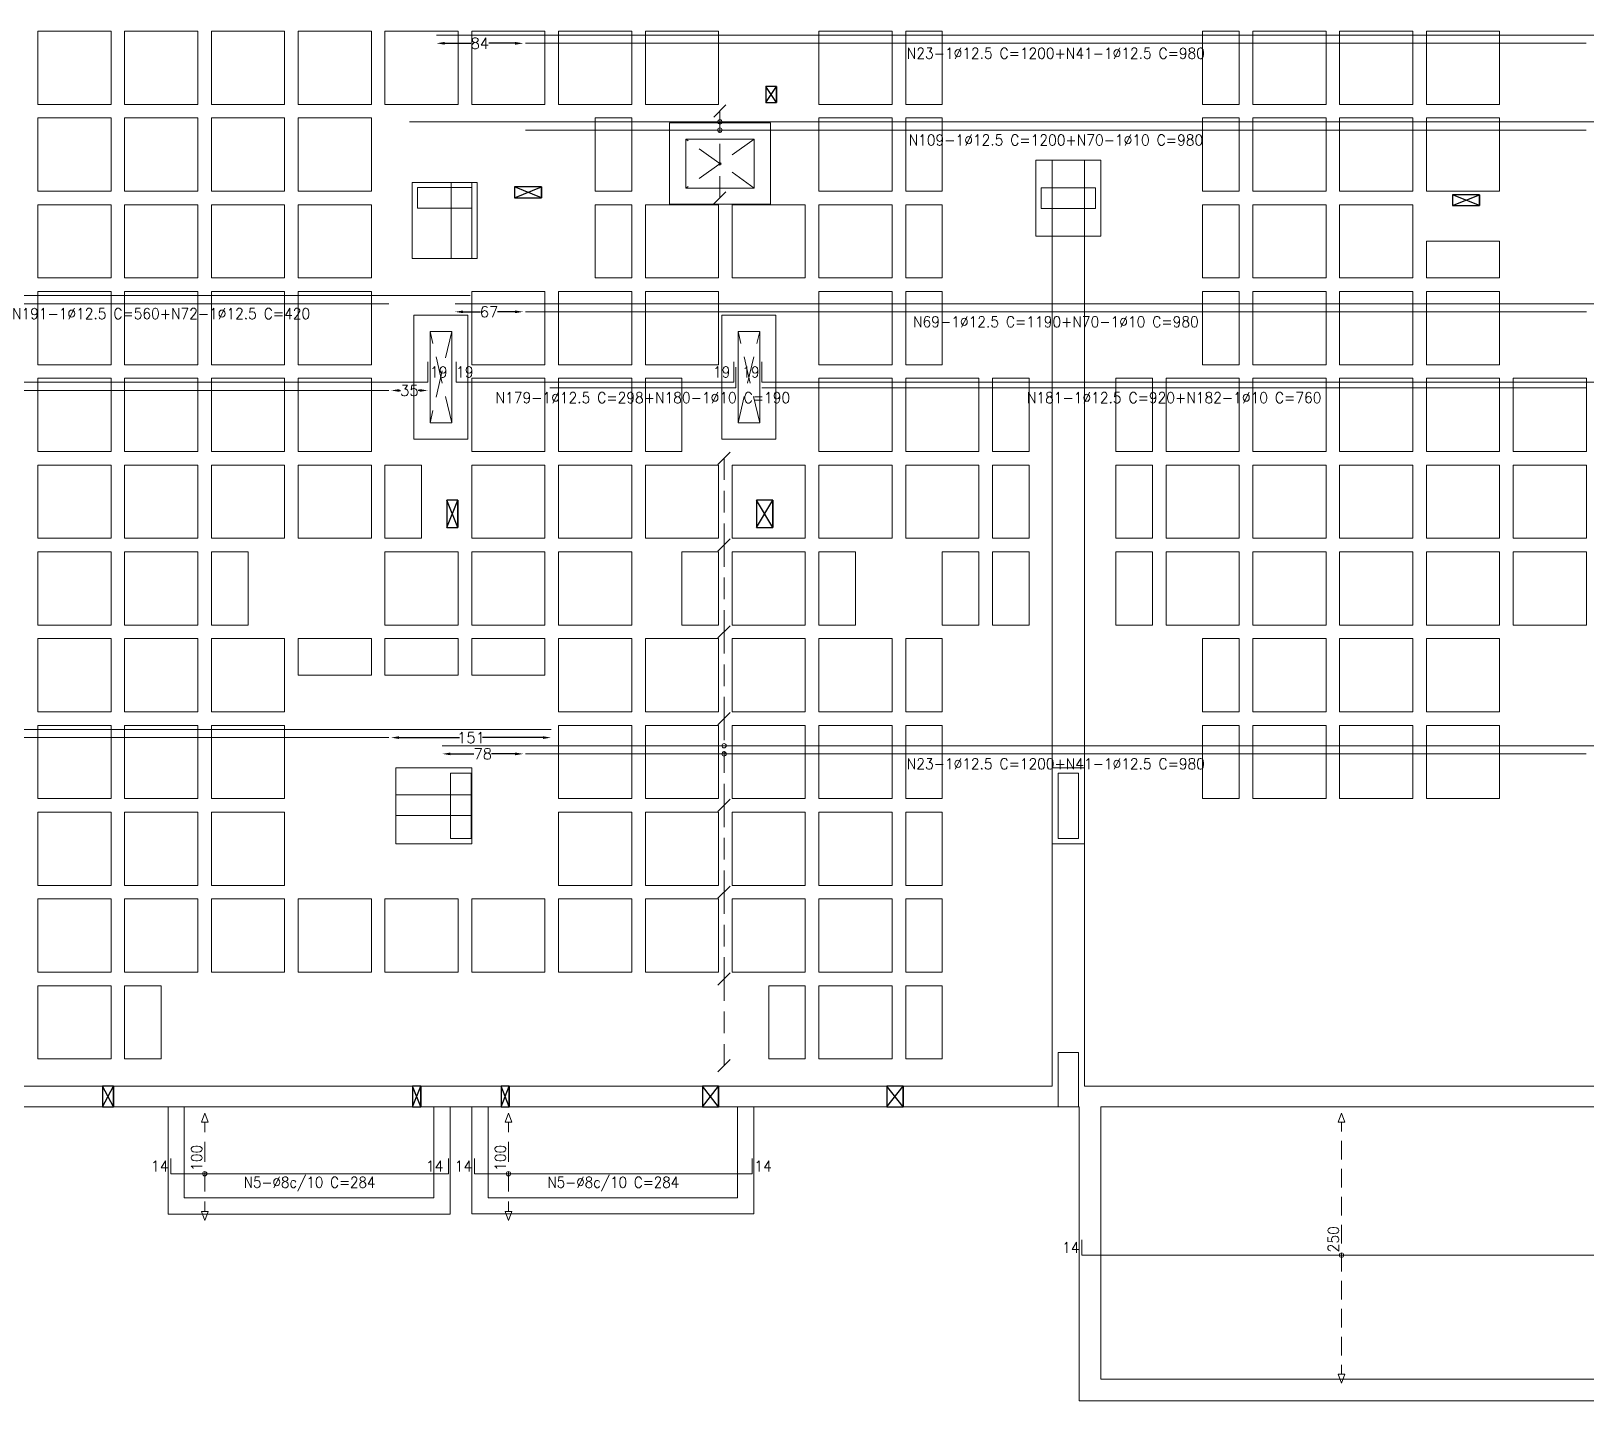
# Model space of a CAD drawing. Header units: millimetres. Extents: x -32 to 332, y -138 to 116.
# Drawn here: x 9.11 to 37.8, y 38.46 to 63.71 of the extents above; entities that cross this region are included whole.
import ezdxf
from ezdxf.enums import TextEntityAlignment as Align

# ---------------------------------------------------------------- set-up
doc = ezdxf.new("R2010")
doc.units = ezdxf.units.MM
doc.linetypes.add('TRAZO_HUECO', pattern=[0.75, 0.5, -0.25])
doc.layers.add('A-COT-01', color=9, linetype='Continuous')
doc.layers.add('FURAÇÃO', color=8, linetype='Continuous')
for name, color, linetype, lineweight in [('ARR_L_I_IG_DIST', 8, 'Continuous', 0), ('ARR_L_I_IG_LINHA', 2, 'Continuous', 0), ('ARR_L_I_IG_MARCA', 2, 'Continuous', 9), ('ARR_L_I_POSICAO', 4, 'Continuous', 9), ('ARR_LONG_INF', 6, 'Continuous', 15), ('ARR_LONG_INF_TXT', 1, 'Continuous', 9), ('consolo', 8, 'Continuous', 0), ('LJ_NERV_RETI', 8, 'Continuous', 9), ('LJ_SIMB_ABER', 8, 'Continuous', 0), ('PILAR_CONCRETO', 8, 'Continuous', 0), ('PILAR_CONCRETO_APOIADO', 8, 'Continuous', 0), ('VIG_FACES', 8, 'Continuous', 0)]:
    doc.layers.add(name, color=color, linetype=linetype, lineweight=lineweight)
doc.styles.add('CYPETXT_0.3_romans', font='romans.shx', dxfattribs={"height": 0.2})
doc.styles.add('CYPETXT_romans', font='romans.shx', dxfattribs={"height": 0.2})
doc.dimstyles.new('cype_arrow', dxfattribs={"dimtxt": 0.18, "dimasz": 0.15, "dimexe": 0.075, "dimexo": 0.075, "dimgap": 0, "dimtad": 0, "dimdec": 4, "dimzin": 0, "dimdsep": 46, "dimtxsty": 'CYPETXT_0.3_romans', "dimcen": 0.09, "dimadec": 0, "dimazin": 0, "dimtfac": 1, "dimtdec": 4, "dimtofl": 0, "dimtmove": 2, "dimatfit": 3, "dimfxl": 1, "dimtolj": 1, "dimtzin": 0, "dimarcsym": 0})

# ---------------------------------------------------------------- blocks, each defined once
blk = doc.blocks.new('Forma 2PvtoTipo')
at = {"layer": 'consolo', "color": 8}
for points in [[(435.003, 62.411), (433.803, 62.411), (433.803, 61.011), (435.003, 61.011)], [(423.503, 62), (422.303, 62), (422.303, 60.6), (423.503, 60.6)], [(423.403, 51.21), (422.003, 51.21), (422.003, 49.81), (423.403, 49.81)]]:
    blk.add_lwpolyline(points, close=True, dxfattribs=at)
at = {"layer": 'FURAÇÃO', "color": 8}
for points in [[(428.823, 63.474), (429.023, 63.474), (429.023, 63.774), (428.823, 63.774), (428.823, 63.474), (429.023, 63.774), (429.023, 63.474), (428.823, 63.774)], [(424.189, 61.72), (424.689, 61.72), (424.689, 61.92), (424.189, 61.92), (424.189, 61.72), (424.689, 61.92), (424.689, 61.72), (424.189, 61.92)], [(441.484, 61.577), (441.984, 61.577), (441.984, 61.777), (441.484, 61.777), (441.484, 61.577), (441.984, 61.777), (441.984, 61.577), (441.484, 61.777)], [(422.945, 55.643), (423.145, 55.643), (423.145, 56.143), (422.945, 56.143), (422.945, 55.643), (423.145, 56.143), (423.145, 55.643), (422.945, 56.143)], [(428.656, 55.643), (428.956, 55.643), (428.956, 56.143), (428.656, 56.143), (428.656, 55.643), (428.956, 56.143), (428.956, 55.643), (428.656, 56.143)], [(416.597, 44.96), (416.797, 44.96), (416.797, 45.34), (416.597, 45.34), (416.597, 44.96), (416.797, 45.34), (416.797, 44.96), (416.597, 45.34)], [(422.313, 44.96), (422.463, 44.96), (422.463, 45.34), (422.313, 45.34), (422.313, 44.96), (422.463, 45.34), (422.463, 44.96), (422.313, 45.34)], [(423.943, 44.96), (424.093, 44.96), (424.093, 45.34), (423.943, 45.34), (423.943, 44.96), (424.093, 45.34), (424.093, 44.96), (423.943, 45.34)], [(427.656, 44.96), (427.956, 44.96), (427.956, 45.34), (427.656, 45.34), (427.656, 44.96), (427.956, 45.34), (427.956, 44.96), (427.656, 45.34)], [(431.057, 44.96), (431.357, 44.96), (431.357, 45.34), (431.057, 45.34), (431.057, 44.96), (431.357, 45.34), (431.357, 44.96), (431.057, 45.34)]]:
    blk.add_lwpolyline(points, dxfattribs=at)
at = {"layer": 'LJ_NERV_RETI', "color": 8}
for points in [[(416.754, 63.443), (416.754, 64.793), (415.404, 64.793), (415.404, 63.443)], [(418.354, 63.443), (418.354, 64.793), (417.004, 64.793), (417.004, 63.443)], [(419.954, 63.443), (419.954, 64.793), (418.604, 64.793), (418.604, 63.443)], [(421.554, 63.443), (421.554, 64.793), (420.204, 64.793), (420.204, 63.443)], [(423.154, 63.443), (423.154, 64.793), (421.804, 64.793), (421.804, 63.443)], [(424.754, 63.443), (424.754, 64.793), (423.404, 64.793), (423.404, 63.443)], [(426.354, 63.443), (426.354, 64.793), (425.004, 64.793), (425.004, 63.443)], [(427.954, 63.443), (427.954, 64.793), (426.604, 64.793), (426.604, 63.443)], [(431.154, 63.443), (431.154, 64.793), (429.804, 64.793), (429.804, 63.443)], [(432.079, 63.443), (432.079, 64.793), (431.404, 64.793), (431.404, 63.443)], [(437.554, 63.443), (437.554, 64.793), (436.879, 64.793), (436.879, 63.443)], [(439.154, 63.443), (439.154, 64.793), (437.804, 64.793), (437.804, 63.443)], [(440.754, 63.443), (440.754, 64.793), (439.404, 64.793), (439.404, 63.443)], [(442.354, 63.443), (442.354, 64.793), (441.004, 64.793), (441.004, 63.443)], [(416.754, 61.843), (416.754, 63.193), (415.404, 63.193), (415.404, 61.843)], [(418.354, 61.843), (418.354, 63.193), (417.004, 63.193), (417.004, 61.843)], [(419.954, 61.843), (419.954, 63.193), (418.604, 63.193), (418.604, 61.843)], [(421.554, 61.843), (421.554, 63.193), (420.204, 63.193), (420.204, 61.843)], [(426.354, 61.843), (426.354, 63.193), (425.679, 63.193), (425.679, 61.843)], [(431.154, 61.843), (431.154, 63.193), (429.804, 63.193), (429.804, 61.843)], [(432.079, 61.843), (432.079, 63.193), (431.404, 63.193), (431.404, 61.843)], [(437.554, 61.843), (437.554, 63.193), (436.879, 63.193), (436.879, 61.843)], [(439.154, 61.843), (439.154, 63.193), (437.804, 63.193), (437.804, 61.843)], [(440.754, 61.843), (440.754, 63.193), (439.404, 63.193), (439.404, 61.843)], [(442.354, 61.843), (442.354, 63.193), (441.004, 63.193), (441.004, 61.843)], [(416.754, 60.243), (416.754, 61.593), (415.404, 61.593), (415.404, 60.243)], [(418.354, 60.243), (418.354, 61.593), (417.004, 61.593), (417.004, 60.243)], [(419.954, 60.243), (419.954, 61.593), (418.604, 61.593), (418.604, 60.243)], [(421.554, 60.243), (421.554, 61.593), (420.204, 61.593), (420.204, 60.243)], [(426.354, 60.243), (426.354, 61.593), (425.679, 61.593), (425.679, 60.243)], [(427.954, 60.243), (427.954, 61.593), (426.604, 61.593), (426.604, 60.243)], [(429.554, 60.243), (429.554, 61.593), (428.204, 61.593), (428.204, 60.243)], [(431.154, 60.243), (431.154, 61.593), (429.804, 61.593), (429.804, 60.243)], [(432.079, 60.243), (432.079, 61.593), (431.404, 61.593), (431.404, 60.243)], [(437.554, 60.243), (437.554, 61.593), (436.879, 61.593), (436.879, 60.243)], [(439.154, 60.243), (439.154, 61.593), (437.804, 61.593), (437.804, 60.243)], [(440.754, 60.243), (440.754, 61.593), (439.404, 61.593), (439.404, 60.243)], [(442.354, 60.243), (442.354, 60.918), (441.004, 60.918), (441.004, 60.243)], [(416.754, 58.643), (416.754, 59.993), (415.404, 59.993), (415.404, 58.643)], [(418.354, 58.643), (418.354, 59.993), (417.004, 59.993), (417.004, 58.643)], [(419.954, 58.643), (419.954, 59.993), (418.604, 59.993), (418.604, 58.643)], [(421.554, 58.643), (421.554, 59.993), (420.204, 59.993), (420.204, 58.643)], [(424.754, 58.643), (424.754, 59.993), (423.404, 59.993), (423.404, 58.643)], [(426.354, 58.643), (426.354, 59.993), (425.004, 59.993), (425.004, 58.643)], [(427.954, 58.643), (427.954, 59.993), (426.604, 59.993), (426.604, 58.643)], [(431.154, 58.643), (431.154, 59.993), (429.804, 59.993), (429.804, 58.643)], [(432.079, 58.643), (432.079, 59.993), (431.404, 59.993), (431.404, 58.643)], [(437.554, 58.643), (437.554, 59.993), (436.879, 59.993), (436.879, 58.643)], [(439.154, 58.643), (439.154, 59.993), (437.804, 59.993), (437.804, 58.643)], [(440.754, 58.643), (440.754, 59.993), (439.404, 59.993), (439.404, 58.643)], [(442.354, 58.643), (442.354, 59.993), (441.004, 59.993), (441.004, 58.643)], [(416.754, 57.043), (416.754, 58.393), (415.404, 58.393), (415.404, 57.043)], [(418.354, 57.043), (418.354, 58.393), (417.004, 58.393), (417.004, 57.043)], [(419.954, 57.043), (419.954, 58.393), (418.604, 58.393), (418.604, 57.043)], [(421.554, 57.043), (421.554, 58.393), (420.204, 58.393), (420.204, 57.043)], [(424.754, 57.043), (424.754, 58.393), (423.404, 58.393), (423.404, 57.043)], [(426.354, 57.043), (426.354, 58.393), (425.004, 58.393), (425.004, 57.043)], [(427.279, 57.043), (427.279, 58.393), (426.604, 58.393), (426.604, 57.043)], [(431.154, 57.043), (431.154, 58.393), (429.804, 58.393), (429.804, 57.043)], [(432.754, 57.043), (432.754, 58.393), (431.404, 58.393), (431.404, 57.043)], [(433.679, 57.043), (433.679, 58.393), (433.004, 58.393), (433.004, 57.043)], [(435.954, 57.043), (435.954, 58.393), (435.279, 58.393), (435.279, 57.043)], [(437.554, 57.043), (437.554, 58.393), (436.204, 58.393), (436.204, 57.043)], [(439.154, 57.043), (439.154, 58.393), (437.804, 58.393), (437.804, 57.043)], [(440.754, 57.043), (440.754, 58.393), (439.404, 58.393), (439.404, 57.043)], [(442.354, 57.043), (442.354, 58.393), (441.004, 58.393), (441.004, 57.043)], [(443.954, 57.043), (443.954, 58.393), (442.604, 58.393), (442.604, 57.043)], [(416.754, 55.443), (416.754, 56.793), (415.404, 56.793), (415.404, 55.443)], [(418.354, 55.443), (418.354, 56.793), (417.004, 56.793), (417.004, 55.443)], [(419.954, 55.443), (419.954, 56.793), (418.604, 56.793), (418.604, 55.443)], [(421.554, 55.443), (421.554, 56.793), (420.204, 56.793), (420.204, 55.443)], [(422.479, 55.443), (422.479, 56.793), (421.804, 56.793), (421.804, 55.443)], [(424.754, 55.443), (424.754, 56.793), (423.404, 56.793), (423.404, 55.443)], [(426.354, 55.443), (426.354, 56.793), (425.004, 56.793), (425.004, 55.443)], [(427.954, 55.443), (427.954, 56.793), (426.604, 56.793), (426.604, 55.443)], [(429.554, 55.443), (429.554, 56.793), (428.204, 56.793), (428.204, 55.443)], [(431.154, 55.443), (431.154, 56.793), (429.804, 56.793), (429.804, 55.443)], [(432.754, 55.443), (432.754, 56.793), (431.404, 56.793), (431.404, 55.443)], [(433.679, 55.443), (433.679, 56.793), (433.004, 56.793), (433.004, 55.443)], [(435.954, 55.443), (435.954, 56.793), (435.279, 56.793), (435.279, 55.443)], [(437.554, 55.443), (437.554, 56.793), (436.204, 56.793), (436.204, 55.443)], [(439.154, 55.443), (439.154, 56.793), (437.804, 56.793), (437.804, 55.443)], [(440.754, 55.443), (440.754, 56.793), (439.404, 56.793), (439.404, 55.443)], [(442.354, 55.443), (442.354, 56.793), (441.004, 56.793), (441.004, 55.443)], [(443.954, 55.443), (443.954, 56.793), (442.604, 56.793), (442.604, 55.443)], [(416.754, 53.843), (416.754, 55.193), (415.404, 55.193), (415.404, 53.843)], [(418.354, 53.843), (418.354, 55.193), (417.004, 55.193), (417.004, 53.843)], [(419.279, 53.843), (419.279, 55.193), (418.604, 55.193), (418.604, 53.843)], [(423.154, 53.843), (423.154, 55.193), (421.804, 55.193), (421.804, 53.843)], [(424.754, 53.843), (424.754, 55.193), (423.404, 55.193), (423.404, 53.843)], [(426.354, 53.843), (426.354, 55.193), (425.004, 55.193), (425.004, 53.843)], [(427.954, 53.843), (427.954, 55.193), (427.279, 55.193), (427.279, 53.843)], [(429.554, 53.843), (429.554, 55.193), (428.204, 55.193), (428.204, 53.843)], [(430.479, 53.843), (430.479, 55.193), (429.804, 55.193), (429.804, 53.843)], [(432.754, 53.843), (432.754, 55.193), (432.079, 55.193), (432.079, 53.843)], [(433.679, 53.843), (433.679, 55.193), (433.004, 55.193), (433.004, 53.843)], [(435.954, 53.843), (435.954, 55.193), (435.279, 55.193), (435.279, 53.843)], [(437.554, 53.843), (437.554, 55.193), (436.204, 55.193), (436.204, 53.843)], [(439.154, 53.843), (439.154, 55.193), (437.804, 55.193), (437.804, 53.843)], [(440.754, 53.843), (440.754, 55.193), (439.404, 55.193), (439.404, 53.843)], [(442.354, 53.843), (442.354, 55.193), (441.004, 55.193), (441.004, 53.843)], [(443.954, 53.843), (443.954, 55.193), (442.604, 55.193), (442.604, 53.843)], [(416.754, 52.243), (416.754, 53.593), (415.404, 53.593), (415.404, 52.243)], [(418.354, 52.243), (418.354, 53.593), (417.004, 53.593), (417.004, 52.243)], [(419.954, 52.243), (419.954, 53.593), (418.604, 53.593), (418.604, 52.243)], [(421.554, 52.918), (421.554, 53.593), (420.204, 53.593), (420.204, 52.918)], [(423.154, 52.918), (423.154, 53.593), (421.804, 53.593), (421.804, 52.918)], [(424.754, 52.918), (424.754, 53.593), (423.404, 53.593), (423.404, 52.918)], [(426.354, 52.243), (426.354, 53.593), (425.004, 53.593), (425.004, 52.243)], [(427.954, 52.243), (427.954, 53.593), (426.604, 53.593), (426.604, 52.243)], [(429.554, 52.243), (429.554, 53.593), (428.204, 53.593), (428.204, 52.243)], [(431.154, 52.243), (431.154, 53.593), (429.804, 53.593), (429.804, 52.243)], [(432.079, 52.243), (432.079, 53.593), (431.404, 53.593), (431.404, 52.243)], [(437.554, 52.243), (437.554, 53.593), (436.879, 53.593), (436.879, 52.243)], [(439.154, 52.243), (439.154, 53.593), (437.804, 53.593), (437.804, 52.243)], [(440.754, 52.243), (440.754, 53.593), (439.404, 53.593), (439.404, 52.243)], [(442.354, 52.243), (442.354, 53.593), (441.004, 53.593), (441.004, 52.243)], [(416.754, 50.643), (416.754, 51.993), (415.404, 51.993), (415.404, 50.643)], [(418.354, 50.643), (418.354, 51.993), (417.004, 51.993), (417.004, 50.643)], [(419.954, 50.643), (419.954, 51.993), (418.604, 51.993), (418.604, 50.643)], [(426.354, 50.643), (426.354, 51.993), (425.004, 51.993), (425.004, 50.643)], [(427.954, 50.643), (427.954, 51.993), (426.604, 51.993), (426.604, 50.643)], [(429.554, 50.643), (429.554, 51.993), (428.204, 51.993), (428.204, 50.643)], [(431.154, 50.643), (431.154, 51.993), (429.804, 51.993), (429.804, 50.643)], [(432.079, 50.643), (432.079, 51.993), (431.404, 51.993), (431.404, 50.643)], [(437.554, 50.643), (437.554, 51.993), (436.879, 51.993), (436.879, 50.643)], [(439.154, 50.643), (439.154, 51.993), (437.804, 51.993), (437.804, 50.643)], [(440.754, 50.643), (440.754, 51.993), (439.404, 51.993), (439.404, 50.643)], [(442.354, 50.643), (442.354, 51.993), (441.004, 51.993), (441.004, 50.643)], [(416.754, 49.043), (416.754, 50.393), (415.404, 50.393), (415.404, 49.043)], [(418.354, 49.043), (418.354, 50.393), (417.004, 50.393), (417.004, 49.043)], [(419.954, 49.043), (419.954, 50.393), (418.604, 50.393), (418.604, 49.043)], [(426.354, 49.043), (426.354, 50.393), (425.004, 50.393), (425.004, 49.043)], [(427.954, 49.043), (427.954, 50.393), (426.604, 50.393), (426.604, 49.043)], [(429.554, 49.043), (429.554, 50.393), (428.204, 50.393), (428.204, 49.043)], [(431.154, 49.043), (431.154, 50.393), (429.804, 50.393), (429.804, 49.043)], [(432.079, 49.043), (432.079, 50.393), (431.404, 50.393), (431.404, 49.043)], [(416.754, 47.443), (416.754, 48.793), (415.404, 48.793), (415.404, 47.443)], [(418.354, 47.443), (418.354, 48.793), (417.004, 48.793), (417.004, 47.443)], [(419.954, 47.443), (419.954, 48.793), (418.604, 48.793), (418.604, 47.443)], [(421.554, 47.443), (421.554, 48.793), (420.204, 48.793), (420.204, 47.443)], [(423.154, 47.443), (423.154, 48.793), (421.804, 48.793), (421.804, 47.443)], [(424.754, 47.443), (424.754, 48.793), (423.404, 48.793), (423.404, 47.443)], [(426.354, 47.443), (426.354, 48.793), (425.004, 48.793), (425.004, 47.443)], [(427.954, 47.443), (427.954, 48.793), (426.604, 48.793), (426.604, 47.443)], [(429.554, 47.443), (429.554, 48.793), (428.204, 48.793), (428.204, 47.443)], [(431.154, 47.443), (431.154, 48.793), (429.804, 48.793), (429.804, 47.443)], [(432.079, 47.443), (432.079, 48.793), (431.404, 48.793), (431.404, 47.443)], [(416.754, 45.843), (416.754, 47.193), (415.404, 47.193), (415.404, 45.843)], [(417.004, 45.843), (417.004, 47.193), (417.679, 47.193), (417.679, 45.843)], [(429.554, 45.843), (428.879, 45.843), (428.879, 47.193), (429.554, 47.193)], [(431.154, 45.843), (431.154, 47.193), (429.804, 47.193), (429.804, 45.843)], [(432.079, 45.843), (432.079, 47.193), (431.404, 47.193), (431.404, 45.843)]]:
    blk.add_lwpolyline(points, close=True, dxfattribs=at)
at = {"layer": 'LJ_SIMB_ABER', "color": 8, "linetype": 'TRAZO_HUECO'}
for p, q in [((428.613, 62.8), (427.348, 61.9)), ((428.613, 61.9), (427.348, 62.8)), ((423.034, 59.258), (422.634, 57.573)), ((423.034, 57.573), (422.634, 59.258)), ((428.713, 57.573), (428.313, 59.258)), ((428.313, 57.573), (428.713, 59.258))]:
    blk.add_line(p, q, dxfattribs=at)
at = {"layer": 'PILAR_CONCRETO', "color": 8}
for points in [[(434.103, 61.011), (434.703, 61.011), (434.703, 62.411), (434.103, 62.411), (434.103, 61.011)], [(423.023, 60.6), (423.403, 60.6), (423.403, 62), (423.023, 62), (423.023, 60.6)], [(422.403, 61.53), (423.403, 61.53), (423.403, 61.91), (422.403, 61.91), (422.403, 61.53)], [(433.903, 61.521), (434.903, 61.521), (434.903, 61.901), (433.903, 61.901), (433.903, 61.521)], [(423.013, 49.91), (423.393, 49.91), (423.393, 51.11), (423.013, 51.11), (423.013, 49.91)], [(434.103, 49.81), (434.703, 49.81), (434.703, 51.21), (434.103, 51.21), (434.103, 49.81)], [(434.213, 49.91), (434.593, 49.91), (434.593, 51.11), (434.213, 51.11), (434.213, 49.91)], [(422.003, 50.33), (423.403, 50.33), (423.403, 50.71), (422.003, 50.71), (422.003, 50.33)], [(434.213, 44.96), (434.593, 44.96), (434.593, 45.96), (434.213, 45.96), (434.213, 44.96)]]:
    blk.add_lwpolyline(points, close=True, dxfattribs=at)
at = {"layer": 'PILAR_CONCRETO_APOIADO', "color": 8}
for points in [[(422.403, 61.53), (423.403, 61.53), (423.403, 61.91), (422.403, 61.91), (422.403, 61.53)], [(433.903, 61.521), (434.903, 61.521), (434.903, 61.901), (433.903, 61.901), (433.903, 61.521)], [(423.013, 49.91), (423.393, 49.91), (423.393, 51.11), (423.013, 51.11), (423.013, 49.91)], [(434.213, 44.96), (434.593, 44.96), (434.593, 45.96), (434.213, 45.96), (434.213, 44.96)]]:
    blk.add_lwpolyline(points, close=True, dxfattribs=at)
at = {"layer": 'VIG_FACES', "color": 8}
for p, q in [((427.048, 63.1), (428.913, 63.1)), ((427.048, 61.6), (427.048, 63.1)), ((428.913, 63.1), (428.913, 61.6)), ((427.348, 62.8), (428.613, 62.8)), ((427.348, 61.9), (427.348, 62.8)), ((428.613, 62.8), (428.613, 61.9)), ((428.613, 61.9), (427.348, 61.9)), ((428.913, 61.6), (427.048, 61.6)), ((434.103, 61.011), (434.103, 58.394)), ((434.703, 61.011), (434.703, 58.394)), ((423.334, 59.558), (422.334, 59.558)), ((422.334, 57.273), (422.334, 59.558)), ((423.334, 59.558), (423.334, 57.273)), ((428.013, 57.273), (428.013, 59.558)), ((428.013, 59.558), (429.013, 59.558)), ((429.013, 59.558), (429.013, 57.273)), ((423.034, 59.258), (422.634, 59.258)), ((422.634, 57.573), (422.634, 59.258)), ((423.034, 59.258), (423.034, 57.573)), ((428.313, 57.573), (428.313, 59.258)), ((428.313, 59.258), (428.713, 59.258)), ((428.713, 59.258), (428.713, 57.573)), ((434.103, 58.392), (434.103, 53.844)), ((434.703, 58.392), (434.703, 53.844)), ((423.034, 57.573), (422.634, 57.573)), ((428.713, 57.573), (428.313, 57.573)), ((423.334, 57.273), (422.334, 57.273)), ((429.013, 57.273), (428.013, 57.273)), ((434.103, 53.842), (434.103, 51.21)), ((434.703, 53.842), (434.703, 51.21)), ((434.103, 45.34), (434.103, 49.81)), ((434.703, 45.34), (434.703, 49.81)), ((432.078, 45.34), (414.48, 45.34)), ((434.103, 45.34), (432.08, 45.34)), ((436.878, 45.34), (434.703, 45.34)), ((445.303, 45.34), (436.88, 45.34)), ((417.803, 44.96), (412.193, 44.96)), ((417.804, 42.985), (417.804, 44.96)), ((423.003, 44.96), (417.805, 44.96)), ((418.104, 43.285), (418.104, 44.96)), ((422.704, 43.285), (422.704, 44.96)), ((423.004, 42.985), (423.004, 44.96)), ((423.403, 44.96), (423.005, 44.96)), ((423.404, 42.986), (423.404, 44.96)), ((428.603, 44.96), (423.405, 44.96)), ((423.704, 43.286), (423.704, 44.96)), ((428.304, 43.286), (428.304, 44.96)), ((428.304, 43.286), (428.304, 44.96)), ((428.604, 42.986), (428.604, 44.96)), ((434.213, 44.96), (428.605, 44.96)), ((434.603, 44.96), (434.593, 44.96)), ((434.603, 44.96), (434.603, 39.54)), ((445.413, 44.96), (435.003, 44.96)), ((435.003, 44.96), (435.003, 39.94)), ((422.704, 43.285), (418.104, 43.285)), ((428.304, 43.286), (423.704, 43.286)), ((423.004, 42.985), (417.804, 42.985)), ((428.604, 42.986), (423.404, 42.986)), ((456.203, 39.94), (435.003, 39.94)), ((456.603, 39.54), (434.603, 39.54))]:
    blk.add_line(p, q, dxfattribs=at)
blk = doc.blocks.new('*D195')
at = {"layer": 'ARR_L_I_POSICAO', "color": 0, "lineweight": -2, "transparency": 16777216}
for p, q in [((15.897, 50.689), (17.008, 50.689)), ((18.547, 50.689), (17.436, 50.689))]:
    blk.add_line(p, q, dxfattribs=at)
at = {"layer": 'ARR_L_I_POSICAO', "color": 0, "transparency": 16777216}
for points in [[(15.897, 50.714), (15.897, 50.664), (15.747, 50.689)], [(18.547, 50.714), (18.547, 50.664), (18.697, 50.689)]]:
    blk.add_solid(points, dxfattribs=at)
at = {"layer": 'DEFPOINTS', "color": 0, "transparency": 16777216}
for p in [(15.747, 50.689), (18.697, 50.689), (18.697, 50.689)]:
    blk.add_point(p, dxfattribs=at)
at = {"layer": 'ARR_L_I_POSICAO', "color": 0, "transparency": 16777216, "insert": (17.222, 50.689), "char_height": 0.2, "attachment_point": 5, "style": 'CYPETXT_0.3_romans'}
blk.add_mtext('\\A1;151', dxfattribs=at)
blk = doc.blocks.new('*D197')
at = {"layer": 'ARR_L_I_POSICAO', "color": 0, "lineweight": -2, "transparency": 16777216}
for p, q in [((16.841, 50.389), (17.276, 50.389)), ((18.035, 50.389), (17.6, 50.389))]:
    blk.add_line(p, q, dxfattribs=at)
at = {"layer": 'ARR_L_I_POSICAO', "color": 0, "transparency": 16777216}
for points in [[(16.841, 50.414), (16.841, 50.364), (16.691, 50.389)], [(18.035, 50.414), (18.035, 50.364), (18.185, 50.389)]]:
    blk.add_solid(points, dxfattribs=at)
at = {"layer": 'DEFPOINTS', "color": 0, "transparency": 16777216}
for p in [(16.691, 50.389), (18.185, 50.389), (18.185, 50.389)]:
    blk.add_point(p, dxfattribs=at)
at = {"layer": 'ARR_L_I_POSICAO', "color": 0, "transparency": 16777216, "insert": (17.438, 50.389), "char_height": 0.2, "attachment_point": 5, "style": 'CYPETXT_0.3_romans'}
blk.add_mtext('\\A1;78', dxfattribs=at)
blk = doc.blocks.new('*D251')
at = {"layer": 'ARR_L_I_POSICAO', "color": 0, "lineweight": -2, "transparency": 16777216}
for p, q in [((16.735, 63.489), (17.219, 63.489)), ((18.035, 63.489), (17.552, 63.489))]:
    blk.add_line(p, q, dxfattribs=at)
at = {"layer": 'ARR_L_I_POSICAO', "color": 0, "transparency": 16777216}
for points in [[(16.735, 63.514), (16.735, 63.464), (16.585, 63.489)], [(18.035, 63.514), (18.035, 63.464), (18.185, 63.489)]]:
    blk.add_solid(points, dxfattribs=at)
at = {"layer": 'DEFPOINTS', "color": 0, "transparency": 16777216}
for p in [(16.585, 63.489), (18.185, 63.489), (18.185, 63.489)]:
    blk.add_point(p, dxfattribs=at)
at = {"layer": 'ARR_L_I_POSICAO', "color": 0, "transparency": 16777216, "insert": (17.385, 63.489), "char_height": 0.2, "attachment_point": 5, "style": 'CYPETXT_0.3_romans'}
blk.add_mtext('\\A1;84', dxfattribs=at)
blk = doc.blocks.new('*D111')
at = {"layer": 'ARR_L_I_POSICAO', "color": 0, "lineweight": -2, "transparency": 16777216}
for p, q in [((15.898, 57.089), (15.924, 57.089)), ((16.275, 57.089), (16.248, 57.089))]:
    blk.add_line(p, q, dxfattribs=at)
at = {"layer": 'ARR_L_I_POSICAO', "color": 0, "transparency": 16777216}
for points in [[(15.898, 57.114), (15.898, 57.064), (15.748, 57.089)], [(16.275, 57.114), (16.275, 57.064), (16.425, 57.089)]]:
    blk.add_solid(points, dxfattribs=at)
at = {"layer": 'DEFPOINTS', "color": 0, "transparency": 16777216}
for p in [(15.748, 57.089), (16.425, 57.089), (16.425, 57.089)]:
    blk.add_point(p, dxfattribs=at)
at = {"layer": 'ARR_L_I_POSICAO', "color": 0, "transparency": 16777216, "insert": (16.086, 57.089), "char_height": 0.2, "attachment_point": 5, "style": 'CYPETXT_0.3_romans'}
blk.add_mtext('\\A1;35', dxfattribs=at)
blk = doc.blocks.new('*D120')
at = {"layer": 'ARR_L_I_POSICAO', "color": 0, "lineweight": -2, "transparency": 16777216}
for p, q in [((17.077, 58.539), (17.398, 58.539)), ((18.034, 58.539), (17.713, 58.539))]:
    blk.add_line(p, q, dxfattribs=at)
at = {"layer": 'ARR_L_I_POSICAO', "color": 0, "transparency": 16777216}
for points in [[(17.077, 58.564), (17.077, 58.514), (16.927, 58.539)], [(18.034, 58.564), (18.034, 58.514), (18.184, 58.539)]]:
    blk.add_solid(points, dxfattribs=at)
at = {"layer": 'DEFPOINTS', "color": 0, "transparency": 16777216}
for p in [(16.927, 58.539), (18.184, 58.539), (18.184, 58.539)]:
    blk.add_point(p, dxfattribs=at)
at = {"layer": 'ARR_L_I_POSICAO', "color": 0, "transparency": 16777216, "insert": (17.555, 58.539), "char_height": 0.2, "attachment_point": 5, "style": 'CYPETXT_0.3_romans'}
blk.add_mtext('\\A1;67', dxfattribs=at)

msp = doc.modelspace()

# ---------------------------------------------------------------- linework, layer by layer
at = {"layer": 'ARR_L_I_IG_LINHA'}
for p, q in [((21.80965, 61.83911), (21.8099, 62.23911)), ((21.80927, 61.23912), (21.80952, 61.63912)), ((21.80889, 60.63912), (21.80914, 61.03912)), ((21.88697, 55.43912), (21.88697, 55.83912)), ((21.88697, 54.83912), (21.88697, 55.23912)), ((21.88697, 53.83912), (21.88697, 54.63912)), ((21.88697, 53.23912), (21.88697, 53.63912)), ((21.88697, 52.23912), (21.88697, 53.03912)), ((21.88697, 51.63912), (21.88697, 52.03912)), ((21.88697, 50.63912), (21.88697, 51.43912)), ((21.88697, 50.03912), (21.88697, 50.43912)), ((21.88697, 49.03912), (21.88697, 49.83912)), ((21.88697, 48.43912), (21.88697, 48.83912)), ((21.88697, 47.43912), (21.88697, 48.23912)), ((21.88697, 46.83912), (21.88697, 47.23912)), ((21.88697, 45.83912), (21.88697, 46.63912)), ((21.88697, 45.23912), (21.88697, 45.63912)), ((21.88697, 44.63912), (21.88697, 45.03912))]:
    msp.add_line(p, q, dxfattribs=at)
for points in [[(12.31259, 43.60031), (12.25009, 43.60031), (12.31259, 43.76781), (12.37509, 43.60031), (12.31259, 43.60031)], [(17.91259, 43.60031), (17.85009, 43.60031), (17.91259, 43.76781), (17.97509, 43.60031), (17.91259, 43.60031)], [(33.27209, 43.60031), (33.20959, 43.60031), (33.27209, 43.76781), (33.33459, 43.60031), (33.27209, 43.60031)], [(12.31259, 41.95531), (12.37509, 41.95531), (12.31259, 41.78781), (12.25009, 41.95531), (12.31259, 41.95531)], [(17.91259, 41.95531), (17.97509, 41.95531), (17.91259, 41.78781), (17.85009, 41.95531), (17.91259, 41.95531)], [(33.27209, 38.95531), (33.33459, 38.95531), (33.27209, 38.78781), (33.20959, 38.95531), (33.27209, 38.95531)]]:
    msp.add_lwpolyline(points, close=True, dxfattribs=at)
for points in [[(12.31259, 43.41753), (12.31259, 43.60031)], [(17.91259, 43.41753), (17.91259, 43.60031)], [(33.27209, 43.42827), (33.27209, 43.60031)], [(12.31259, 42.8692), (12.31259, 43.23475)], [(17.91259, 42.8692), (17.91259, 43.23475)], [(33.27209, 42.91216), (33.27209, 43.25623)], [(12.31259, 42.32086), (12.31259, 42.68642)], [(17.91259, 42.32086), (17.91259, 42.68642)], [(33.27209, 42.39605), (33.27209, 42.74012)], [(33.27209, 41.87994), (33.27209, 42.22401)], [(12.31259, 41.95531), (12.31259, 42.13809)], [(17.91259, 41.95531), (17.91259, 42.13809)], [(33.27209, 41.36383), (33.27209, 41.7079)], [(33.27209, 40.84772), (33.27209, 41.19179)], [(33.27209, 40.3316), (33.27209, 40.67568)], [(33.27209, 39.81549), (33.27209, 40.15957)], [(33.27209, 39.29938), (33.27209, 39.64346)], [(33.27209, 38.95531), (33.27209, 39.12735)]]:
    msp.add_lwpolyline(points, dxfattribs=at)
for centre in [(21.80977, 62.03911), (21.80968, 61.88911), (21.88697, 50.53912), (21.88697, 50.38912), (12.31259, 42.64781), (17.91259, 42.64781), (33.27209, 41.14781)]:
    msp.add_circle(centre, 0.04, dxfattribs=at)
at = {"layer": 'ARR_L_I_IG_MARCA'}
for p, q in [((21.92311, 62.35218), (21.69669, 62.12605)), ((21.9221, 60.75219), (21.69568, 60.52606)), ((22.00011, 55.95226), (21.77384, 55.72598)), ((22.00011, 54.35225), (21.77384, 54.12598)), ((22.00011, 52.75226), (21.77384, 52.52598)), ((22.00011, 51.15225), (21.77384, 50.92598)), ((22.00011, 49.55225), (21.77384, 49.32597)), ((22.00011, 47.95226), (21.77384, 47.72598)), ((22.00011, 46.35225), (21.77384, 46.12598)), ((22.00011, 44.75226), (21.77384, 44.52598))]:
    msp.add_line(p, q, dxfattribs=at)
at = {"layer": 'ARR_LONG_INF'}
for points in [[(16.58508, 63.63912), (40.47308, 63.63912)], [(18.22546, 63.48912), (37.78547, 63.48912)], [(16.08709, 62.03911), (39.56509, 62.03911), (39.56509, 62.41911)], [(18.22647, 61.88911), (37.78447, 61.88911)], [(6.44508, 59.21912), (6.44508, 58.83912), (17.20509, 58.83912)], [(7.30633, 58.68912), (15.70634, 58.68912)], [(16.92709, 58.68912), (40.59709, 58.68912)], [(18.22384, 58.53912), (37.78709, 58.53912)], [(-5.22092, 57.23911), (16.42509, 57.23911), (16.42509, 57.61911)], [(16.94509, 57.61911), (16.94509, 57.23911), (22.06508, 57.23911), (22.06508, 57.61911)], [(18.67509, 57.13911), (22.10508, 57.13911), (22.10508, 57.51911)], [(22.58508, 57.61911), (22.58508, 57.23911), (40.59709, 57.23911)], [(-3.47229, 57.08911), (15.70772, 57.08911)], [(22.58508, 57.13911), (37.78709, 57.13911)], [(-5.22092, 50.83912), (18.6971, 50.83912)], [(-3.4713, 50.68912), (15.70672, 50.68912)], [(16.69108, 50.53912), (40.59208, 50.53912)], [(18.22485, 50.38912), (37.78483, 50.38912)], [(11.68509, 42.92781), (11.68509, 42.64781), (16.80508, 42.64781), (16.80508, 42.92781)], [(17.28509, 42.92781), (17.28509, 42.64781), (22.40509, 42.64781), (22.40509, 42.92781)], [(28.48509, 41.42781), (28.48509, 41.14781), (50.40509, 41.14781), (50.40509, 41.42781)]]:
    msp.add_lwpolyline(points, dxfattribs=at)

# ---------------------------------------------------------------- block references
at = {"layer": 'A-COT-01', "color": 1}
msp.add_blockref('Forma 2PvtoTipo', (-406.16805, -1.07881), dxfattribs=at)

# ---------------------------------------------------------------- texts
at = {"layer": 'ARR_L_I_IG_DIST', "style": 'CYPETXT_romans', "width": 0.895263}
for s, p, p2 in [('100', (12.26259, 42.69781), (12.26259, 43.18381)), ('100', (17.86259, 42.69781), (17.86259, 43.18381)), ('250', (33.22209, 41.19781), (33.22209, 41.68381))]:
    msp.add_text(s, height=0.2, rotation=90, dxfattribs=at).set_placement(p, p2, align=Align.FIT)
at = {"layer": 'ARR_LONG_INF_TXT', "style": 'CYPETXT_romans'}
for s, width, p, p2 in [('N23-1%%c12.5 C=1200+N41-1%%c12.5 C=980', 0.832727, (25.25746, 63.20579), (30.75346, 63.20579)), ('N109-1%%c12.5 C=1200+N70-1%%c10 C=980', 0.834773, (25.29046, 61.60578), (30.72046, 61.60578)), ('N191-1%%c12.5 C=560+N72-1%%c12.5 C=420', 0.832727, (8.75835, 58.40578), (14.25435, 58.40578)), ('N69-1%%c12.5 C=1190+N70-1%%c10 C=980', 0.834299, (25.37146, 58.25578), (30.63946, 58.25578)), ('19', 0.945, (16.46509, 57.32911), (16.78909, 57.32911)), ('19', 0.945, (16.94509, 57.32911), (17.26909, 57.32911)), ('19', 0.945, (21.6808, 57.3299), (22.0048, 57.3299)), ('19', 0.945, (22.22108, 57.32911), (22.54508, 57.32911)), ('N179-1%%c12.5 C=298+N180-1%%c10 C=190', 0.834773, (17.67509, 56.85578), (23.10509, 56.85578)), ('N181-1%%c12.5 C=920+N182-1%%c10 C=760', 0.834773, (27.47109, 56.85578), (32.90109, 56.85578)), ('N23-1%%c12.5 C=1200+N41-1%%c12.5 C=980', 0.832727, (25.25685, 50.10578), (30.75285, 50.10578)), ('14', 0.895263, (11.32109, 42.68781), (11.64509, 42.68781)), ('14', 0.895263, (16.38896, 42.68781), (16.71296, 42.68781)), ('14', 0.895263, (16.92109, 42.68781), (17.24509, 42.68781)), ('14', 0.895263, (22.44509, 42.68781), (22.76909, 42.68781)), ('N5-%%c8c/10 C=284', 0.815176, (13.03008, 42.39114), (15.46008, 42.39114)), ('N5-%%c8c/10 C=284', 0.815176, (18.63009, 42.39114), (21.06009, 42.39114)), ('14', 0.895263, (28.12109, 41.18781), (28.44509, 41.18781))]:
    msp.add_text(s, height=0.2, dxfattribs=dict(at, width=width)).set_placement(p, p2, align=Align.FIT)

# ---------------------------------------------------------------- dimensions: what is measured, and where the dimension line sits
at = {"layer": 'ARR_L_I_POSICAO'}
for p1, p2, text, picture, middle in [((16.58508, 63.48912), (18.18546, 63.48912), '84', '*D251', (17.38527, 63.48912)), ((16.92709, 58.53912), (18.18384, 58.53912), '67', '*D120', (17.55547, 58.53912)), ((15.74772, 57.08911), (16.42509, 57.08911), '35', '*D111', (16.0864, 57.08911)), ((15.74672, 50.68912), (18.6971, 50.68912), '151', '*D195', (17.22191, 50.68912)), ((16.69108, 50.38912), (18.18485, 50.38912), '78', '*D197', (17.43797, 50.38912))]:
    dim = msp.add_aligned_dim(p1=p1, p2=p2, distance=0, text=text, dimstyle='cype_arrow', override={"dimexe": 0, "dimexo": 0}, dxfattribs=at)
    dim.commit()
    dim.dimension.update_dxf_attribs({"geometry": picture, "text_midpoint": middle})

doc.saveas('drawing.dxf')
